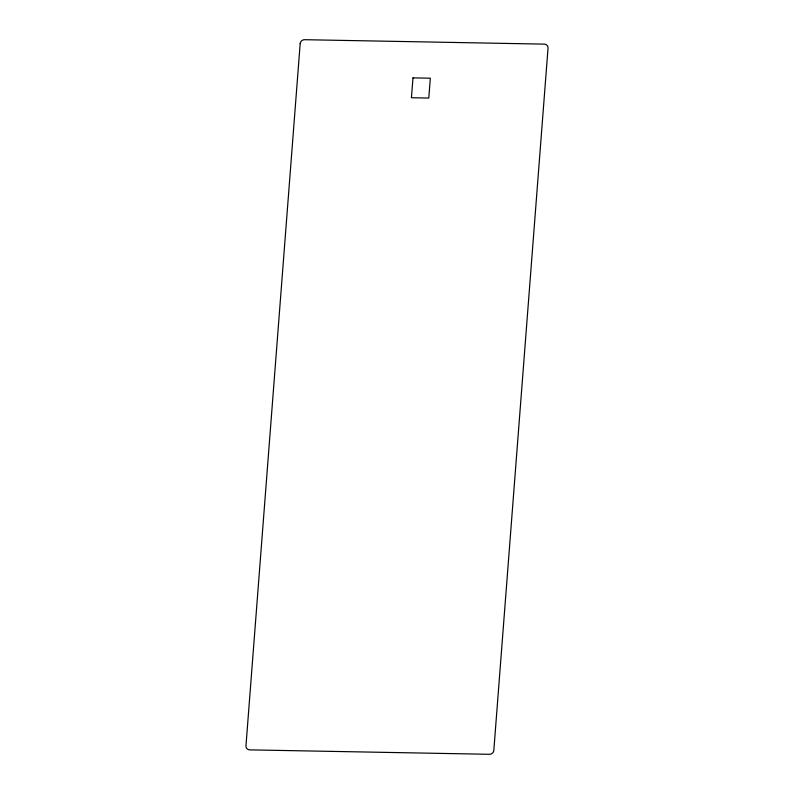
<?xml version="1.0" encoding="UTF-8"?>
<svg xmlns="http://www.w3.org/2000/svg" width="794" height="794" viewBox="0 0 794 794"><rect width="100%" height="100%" fill="white"/><g stroke="black" fill="none" stroke-linecap="round" stroke-linejoin="round"><path stroke-width="1.19" d="M300.182 43.571L245.961 745.854A4.188 3.901 -24.1 0 0 249.782 749.873L489.382 754.3A4.188 3.901 -24.1 0 0 493.818 750.429L548.039 48.146A4.188 3.901 -24.1 0 0 544.218 44.127L304.618 39.7A4.188 3.901 -24.1 0 0 300.182 43.571M412.979 77.881L411.441 97.741L428.79 98.069L430.328 78.209L412.979 77.881"/></g></svg>
